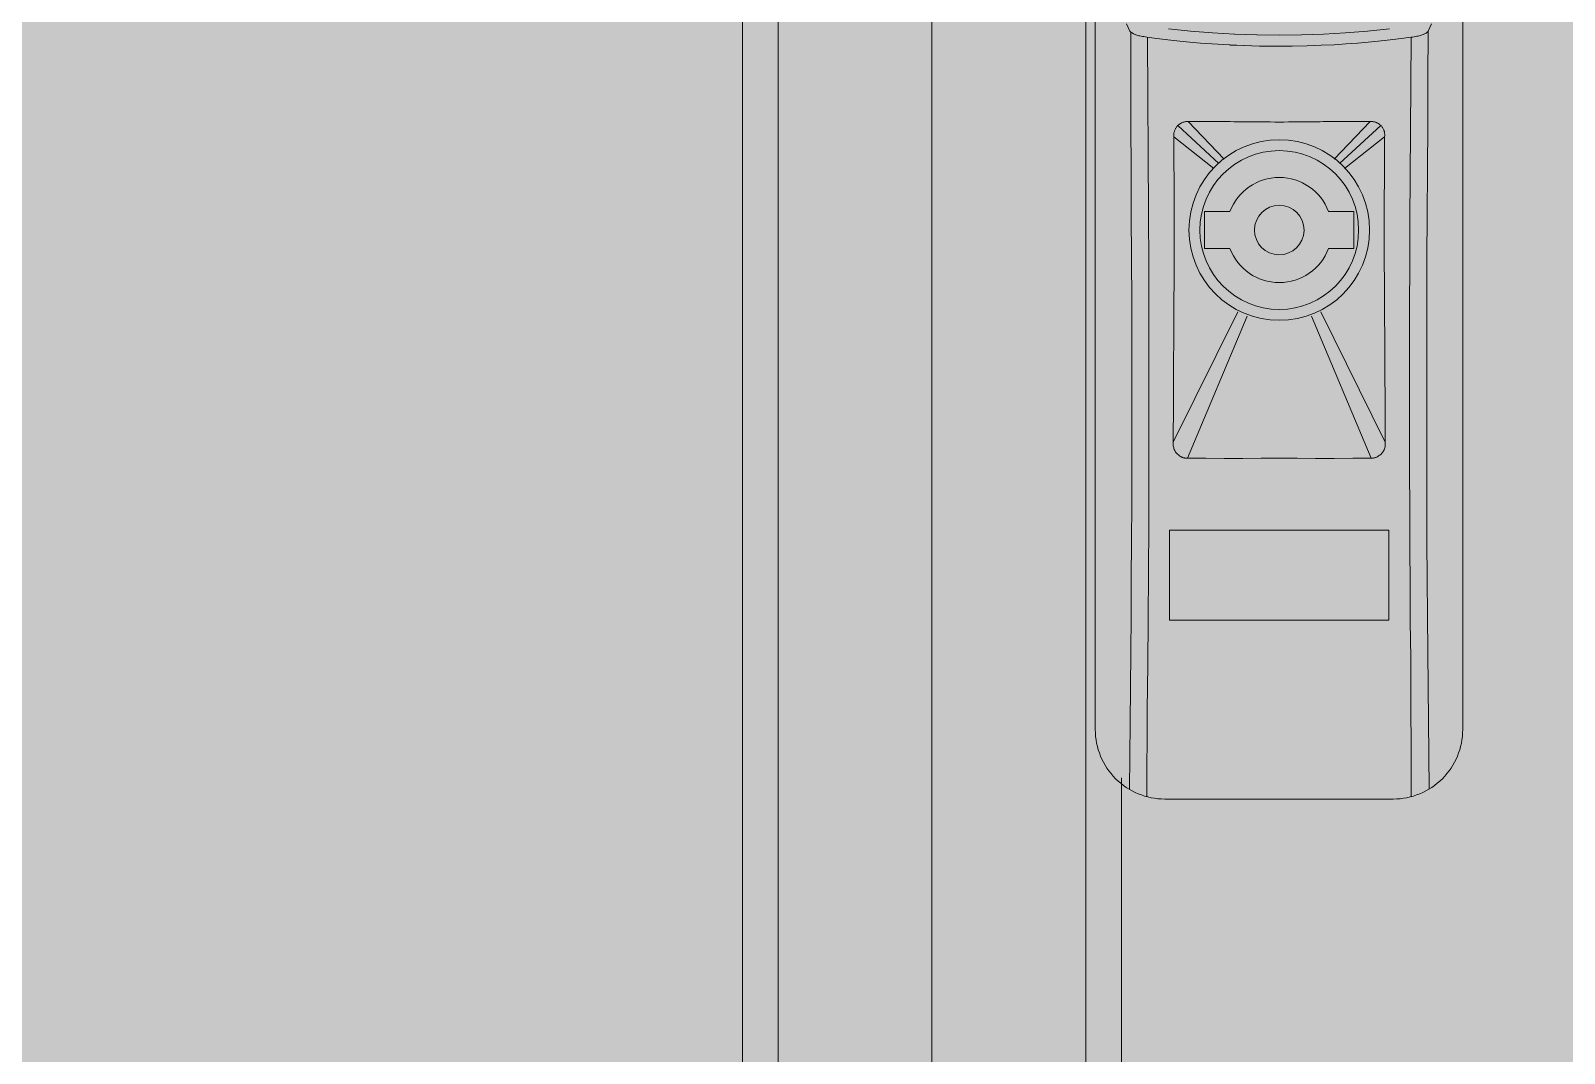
# Model space of a CAD drawing. Header units: millimetres. Extents: x 6914 to 9858, y -2771 to -210.
# Drawn here: x 8930.4 to 9085, y -1521 to -1417.9 of the extents above; entities that cross this region are included whole.
import ezdxf

# ---------------------------------------------------------------- set-up
doc = ezdxf.new("R2010")
doc.units = ezdxf.units.MM
doc.layers.get('0').update_dxf_attribs({"lineweight": 9})
doc.layers.add('THICK', color=7, linetype='Continuous', lineweight=13)
doc.layers.add('Штриховка шкафов', color=7, linetype='Continuous', lineweight=9)

# ---------------------------------------------------------------- blocks, each defined once
blk = doc.blocks.new('Из_буфера26433')
at = {"ltscale": 100}
h = blk.add_hatch(color=251, dxfattribs=at)
edge = h.paths.add_edge_path()
edge.add_arc((-276.54, -1111.08), 7, 180, 270, ccw=False)
edge.add_line((-283.54, -1111.08), (-283.54, -849.57))
edge.add_arc((-276.54, -849.57), 7, 90, 180, ccw=False)
edge.add_line((-276.54, -842.57), (-253.51, -842.57))
edge.add_arc((-253.51, -849.57), 7, 0, 90, ccw=False)
edge.add_line((-246.51, -849.57), (-246.51, -1111.08))
edge.add_arc((-253.51, -1111.08), 7, 270, 360, ccw=False)
edge.add_line((-253.51, -1118.08), (-276.54, -1118.08))
for p, q in [((-272.53, -1062.6), (-272.53, -1058.9)), ((-257.47, -1058.9), (-257.47, -1062.6))]:
    blk.add_line(p, q, dxfattribs=at)
blk.add_lwpolyline([(-276.54, -1118.08, -0.414214), (-283.54, -1111.08), (-283.54, -849.57, -0.414214), (-276.54, -842.57), (-253.51, -842.57, -0.414214), (-246.51, -849.57), (-246.51, -1111.08, -0.414214), (-253.51, -1118.08)], format="xyb", close=True, dxfattribs=at)
blk.add_lwpolyline([(-276.06, -1090.99), (-253.96, -1090.99), (-253.96, -1100.07), (-276.06, -1100.07)], close=True, dxfattribs=at)
blk.add_circle((-265, -1060.75), 9.1, dxfattribs=at)
at = {"layer": 'THICK'}
for p, q in [((-284.5, -1.8), (-284.5, -1964.2)), ((-280.41, -1039.98), (-280.07, -1040.7)), ((-249.64, -1039.99), (-249.98, -1040.71)), ((-280.07, -1040.7), (-280.05, -1040.72)), ((-280.05, -1040.72), (-280.03, -1040.74)), ((-280.03, -1040.74), (-280.01, -1040.77)), ((-280.01, -1040.77), (-279.99, -1040.79)), ((-279.99, -1040.79), (-279.96, -1040.82)), ((-279.96, -1040.82), (-279.96, -1050.13)), ((-279.96, -1040.82), (-279.92, -1040.85)), ((-279.92, -1040.85), (-279.88, -1040.87)), ((-279.88, -1040.87), (-279.84, -1040.9)), ((-279.84, -1040.9), (-279.79, -1040.93)), ((-279.79, -1040.93), (-279.74, -1040.96)), ((-279.74, -1040.96), (-279.68, -1040.99)), ((-279.68, -1040.99), (-279.61, -1041.02)), ((-279.61, -1041.02), (-279.53, -1041.05)), ((-279.53, -1041.05), (-279.45, -1041.08)), ((-279.45, -1041.08), (-279.36, -1041.11)), ((-279.36, -1041.11), (-279.26, -1041.14)), ((-279.26, -1041.14), (-279.16, -1041.17)), ((-279.16, -1041.17), (-279.04, -1041.2)), ((-279.04, -1041.2), (-278.92, -1041.22)), ((-278.92, -1041.22), (-278.78, -1041.25)), ((-278.78, -1041.25), (-278.64, -1041.27)), ((-278.64, -1041.27), (-278.49, -1041.3)), ((-278.49, -1041.3), (-278.33, -1041.32)), ((-278.33, -1041.32), (-277.6, -1041.41)), ((-278.28, -1041.32), (-278.24, -1047.32)), ((-277.6, -1041.41), (-276.8, -1041.51)), ((-276.8, -1041.51), (-275.94, -1041.61)), ((-273.94, -1040.7), (-276.15, -1040.47)), ((-275.94, -1041.61), (-275.01, -1041.71)), ((-275.01, -1041.71), (-274.01, -1041.81)), ((-274.01, -1041.81), (-272.94, -1041.91)), ((-271.72, -1040.88), (-273.94, -1040.7)), ((-269.5, -1041.01), (-271.72, -1040.88)), ((-267.27, -1041.09), (-269.5, -1041.01)), ((-269.46, -1041.02), (-267.23, -1041.1)), ((-267.23, -1041.1), (-265, -1041.12)), ((-265, -1041.12), (-262.77, -1041.1)), ((-262.77, -1041.1), (-260.54, -1041.02)), ((-260.54, -1041.02), (-258.32, -1040.89)), ((-258.32, -1040.89), (-256.1, -1040.71)), ((-256.04, -1041.82), (-257.11, -1041.92)), ((-256.1, -1040.71), (-253.89, -1040.48)), ((-255.04, -1041.72), (-256.04, -1041.82)), ((-254.11, -1041.62), (-255.04, -1041.72)), ((-253.24, -1041.52), (-254.11, -1041.62)), ((-252.45, -1041.42), (-253.24, -1041.52)), ((-251.72, -1041.32), (-252.45, -1041.42)), ((-251.72, -1041.32), (-251.75, -1046.07)), ((-251.56, -1041.31), (-251.72, -1041.32)), ((-251.4, -1041.28), (-251.56, -1041.31)), ((-251.26, -1041.26), (-251.4, -1041.28)), ((-251.13, -1041.23), (-251.26, -1041.26)), ((-251, -1041.21), (-251.13, -1041.23)), ((-250.89, -1041.18), (-251, -1041.21)), ((-250.78, -1041.15), (-250.89, -1041.18)), ((-250.68, -1041.12), (-250.78, -1041.15)), ((-250.59, -1041.09), (-250.68, -1041.12)), ((-250.51, -1041.06), (-250.59, -1041.09)), ((-250.44, -1041.03), (-250.51, -1041.06)), ((-250.37, -1041), (-250.44, -1041.03)), ((-250.31, -1040.97), (-250.37, -1041)), ((-250.25, -1040.94), (-250.31, -1040.97)), ((-250.2, -1040.91), (-250.25, -1040.94)), ((-250.16, -1040.88), (-250.2, -1040.91)), ((-250.12, -1040.86), (-250.16, -1040.88)), ((-250.09, -1040.83), (-250.12, -1040.86)), ((-250.06, -1040.8), (-250.09, -1040.83)), ((-250.03, -1040.78), (-250.06, -1040.8)), ((-250.01, -1040.75), (-250.03, -1040.78)), ((-249.98, -1040.71), (-250.01, -1045.46)), ((-249.99, -1040.73), (-250.01, -1040.75)), ((-249.98, -1040.71), (-249.99, -1040.73)), ((-272.94, -1041.91), (-271.8, -1041.99)), ((-271.8, -1041.99), (-270.58, -1042.07)), ((-270.58, -1042.07), (-269.28, -1042.13)), ((-268.54, -1042.17), (-269.98, -1042.11)), ((-269.28, -1042.13), (-267.87, -1042.19)), ((-267, -1042.22), (-268.54, -1042.17)), ((-265.37, -1042.24), (-267, -1042.22)), ((-263.71, -1042.23), (-265.37, -1042.24)), ((-262.17, -1042.2), (-263.71, -1042.23)), ((-260.77, -1042.14), (-262.17, -1042.2)), ((-259.46, -1042.08), (-260.77, -1042.14)), ((-258.25, -1042), (-259.46, -1042.08)), ((-257.11, -1041.92), (-258.25, -1042)), ((-251.75, -1046.07), (-251.78, -1050.73)), ((-250.01, -1045.46), (-250.04, -1050.13)), ((-278.24, -1047.32), (-278.21, -1053.19)), ((-279.96, -1050.13), (-279.93, -1054.71)), ((-275.63, -1051.09), (-275.62, -1051.02)), ((-275.63, -1051.15), (-275.63, -1051.09)), ((-275.62, -1051.02), (-275.61, -1050.95)), ((-275.61, -1050.95), (-275.59, -1050.89)), ((-275.59, -1050.89), (-275.57, -1050.82)), ((-275.57, -1050.82), (-275.55, -1050.75)), ((-275.55, -1050.75), (-275.53, -1050.69)), ((-275.53, -1050.69), (-275.5, -1050.63)), ((-275.5, -1050.63), (-275.47, -1050.56)), ((-275.47, -1050.56), (-275.44, -1050.5)), ((-275.44, -1050.5), (-275.4, -1050.45)), ((-275.4, -1050.45), (-275.36, -1050.39)), ((-275.36, -1050.39), (-275.32, -1050.33)), ((-275.32, -1050.33), (-275.28, -1050.28)), ((-275.28, -1050.28), (-275.23, -1050.23)), ((-275.23, -1050.23), (-275.19, -1050.19)), ((-271.08, -1054.04), (-275.23, -1050.23)), ((-275.19, -1050.19), (-275.15, -1050.15)), ((-275.15, -1050.15), (-275.1, -1050.11)), ((-275.1, -1050.11), (-275.05, -1050.08)), ((-275.05, -1050.08), (-275, -1050.04)), ((-275, -1050.04), (-274.95, -1050.01)), ((-274.95, -1050.01), (-274.89, -1049.98)), ((-274.89, -1049.98), (-274.84, -1049.95)), ((-274.84, -1049.95), (-274.78, -1049.93)), ((-274.78, -1049.93), (-274.72, -1049.9)), ((-274.72, -1049.9), (-274.66, -1049.88)), ((-274.66, -1049.88), (-274.6, -1049.87)), ((-274.6, -1049.87), (-274.55, -1049.85)), ((-274.55, -1049.85), (-274.49, -1049.84)), ((-274.49, -1049.84), (-274.43, -1049.83)), ((-274.43, -1049.83), (-274.36, -1049.82)), ((-274.36, -1049.82), (-274.3, -1049.82)), ((-274.3, -1049.82), (-274.24, -1049.82)), ((-274.24, -1049.82), (-274.18, -1049.82)), ((-274.18, -1049.82), (-273.49, -1049.82)), ((-270.55, -1053.62), (-274.18, -1049.82)), ((-273.49, -1049.82), (-272.81, -1049.83)), ((-272.81, -1049.83), (-272.16, -1049.83)), ((-272.16, -1049.83), (-271.52, -1049.83)), ((-271.52, -1049.83), (-270.9, -1049.83)), ((-270.9, -1049.83), (-270.3, -1049.83)), ((-270.46, -1049.83), (-270.41, -1049.83)), ((-270.41, -1049.83), (-270.05, -1049.83)), ((-270.05, -1049.83), (-269.96, -1049.83)), ((-269.96, -1049.83), (-269.59, -1049.84)), ((-269.59, -1049.84), (-269.46, -1049.84)), ((-269.46, -1049.84), (-269.13, -1049.84)), ((-269.13, -1049.84), (-268.91, -1049.84)), ((-268.91, -1049.84), (-268.68, -1049.84)), ((-268.68, -1049.84), (-268.26, -1049.85)), ((-268.26, -1049.85), (-268.22, -1049.85)), ((-268.22, -1049.85), (-267.76, -1049.85)), ((-267.76, -1049.85), (-267.42, -1049.85)), ((-267.42, -1049.85), (-267.3, -1049.85)), ((-267.3, -1049.85), (-266.84, -1049.86)), ((-266.84, -1049.86), (-266.38, -1049.86)), ((-266.38, -1049.86), (-266.06, -1049.86)), ((-266.06, -1049.86), (-265.92, -1049.86)), ((-265.92, -1049.86), (-265.46, -1049.87)), ((-265.46, -1049.87), (-265, -1049.87)), ((-265, -1049.87), (-264.54, -1049.87)), ((-264.54, -1049.87), (-264.08, -1049.86)), ((-264.08, -1049.86), (-263.99, -1049.86)), ((-263.99, -1049.86), (-263.62, -1049.86)), ((-263.62, -1049.86), (-263.16, -1049.86)), ((-263.16, -1049.86), (-262.7, -1049.85)), ((-262.7, -1049.85), (-262.62, -1049.85)), ((-262.62, -1049.85), (-262.24, -1049.85)), ((-262.24, -1049.85), (-261.79, -1049.84)), ((-261.79, -1049.84), (-261.33, -1049.84)), ((-261.33, -1049.84), (-261.14, -1049.84)), ((-261.14, -1049.84), (-260.87, -1049.84)), ((-260.87, -1049.84), (-260.58, -1049.83)), ((-260.58, -1049.83), (-260.41, -1049.83)), ((-260.41, -1049.83), (-260.08, -1049.83)), ((-260.08, -1049.83), (-259.95, -1049.83)), ((-259.95, -1049.83), (-259.63, -1049.83)), ((-259.63, -1049.83), (-259.54, -1049.83)), ((-259.52, -1049.83), (-258.82, -1049.83)), ((-259.45, -1053.62), (-255.82, -1049.82)), ((-258.92, -1054.04), (-254.76, -1050.22)), ((-258.82, -1049.83), (-258.15, -1049.83)), ((-258.15, -1049.83), (-257.52, -1049.83)), ((-257.52, -1049.83), (-256.92, -1049.82)), ((-256.92, -1049.82), (-256.35, -1049.82)), ((-256.35, -1049.82), (-255.82, -1049.82)), ((-255.82, -1049.82), (-255.76, -1049.82)), ((-255.76, -1049.82), (-255.69, -1049.82)), ((-255.69, -1049.82), (-255.63, -1049.82)), ((-255.63, -1049.82), (-255.57, -1049.83)), ((-255.57, -1049.83), (-255.51, -1049.84)), ((-255.51, -1049.84), (-255.45, -1049.85)), ((-255.45, -1049.85), (-255.39, -1049.86)), ((-255.39, -1049.86), (-255.33, -1049.88)), ((-255.33, -1049.88), (-255.27, -1049.9)), ((-255.27, -1049.9), (-255.21, -1049.92)), ((-255.21, -1049.92), (-255.16, -1049.94)), ((-255.16, -1049.94), (-255.1, -1049.97)), ((-255.1, -1049.97), (-255.05, -1050)), ((-255.05, -1050), (-254.99, -1050.03)), ((-254.99, -1050.03), (-254.94, -1050.07)), ((-254.94, -1050.07), (-254.89, -1050.1)), ((-254.89, -1050.1), (-254.85, -1050.14)), ((-254.85, -1050.14), (-254.8, -1050.18)), ((-254.8, -1050.18), (-254.76, -1050.22)), ((-254.76, -1050.22), (-254.71, -1050.27)), ((-254.71, -1050.27), (-254.67, -1050.32)), ((-254.67, -1050.32), (-254.63, -1050.38)), ((-254.63, -1050.38), (-254.59, -1050.43)), ((-254.59, -1050.43), (-254.55, -1050.49)), ((-254.55, -1050.49), (-254.52, -1050.55)), ((-254.52, -1050.55), (-254.49, -1050.61)), ((-254.49, -1050.61), (-254.47, -1050.68)), ((-254.47, -1050.68), (-254.44, -1050.74)), ((-254.44, -1050.74), (-254.42, -1050.81)), ((-254.42, -1050.81), (-254.4, -1050.87)), ((-254.4, -1050.87), (-254.39, -1050.94)), ((-254.39, -1050.94), (-254.38, -1051.01)), ((-254.38, -1051.01), (-254.37, -1051.08)), ((-254.37, -1051.08), (-254.37, -1051.15)), ((-251.78, -1050.73), (-251.8, -1055.31)), ((-250.04, -1050.13), (-250.07, -1054.71)), ((-275.63, -1051.22), (-275.63, -1051.15)), ((-275.63, -1051.28), (-275.63, -1051.22)), ((-275.62, -1051.35), (-275.63, -1051.28)), ((-275.62, -1052.78), (-275.62, -1051.35)), ((-271.58, -1054.54), (-275.62, -1051.35)), ((-258.42, -1054.54), (-254.38, -1051.35)), ((-254.38, -1051.35), (-254.39, -1053.03)), ((-254.37, -1051.28), (-254.38, -1051.35)), ((-254.37, -1051.15), (-254.37, -1051.22)), ((-254.37, -1051.22), (-254.37, -1051.28)), ((-278.21, -1053.19), (-278.18, -1058.91)), ((-275.61, -1054.18), (-275.62, -1052.78)), ((-275.6, -1055.54), (-275.61, -1054.18)), ((-254.39, -1053.03), (-254.39, -1054.58)), ((-279.93, -1054.71), (-279.91, -1059.21)), ((-275.6, -1056.86), (-275.6, -1055.54)), ((-254.39, -1054.58), (-254.4, -1056)), ((-251.8, -1055.31), (-251.83, -1059.8)), ((-250.07, -1054.71), (-250.09, -1059.21)), ((-275.59, -1058.16), (-275.6, -1056.86)), ((-254.4, -1056), (-254.41, -1057.31)), ((-275.59, -1059.42), (-275.59, -1058.16)), ((-254.41, -1057.31), (-254.41, -1058.52)), ((-254.41, -1058.52), (-254.41, -1060.65)), ((-279.91, -1059.21), (-279.89, -1063.62)), ((-278.18, -1058.91), (-278.16, -1064.5)), ((-275.59, -1060.65), (-275.59, -1059.42)), ((-269.97, -1058.9), (-272.53, -1058.9)), ((-260.03, -1058.9), (-257.47, -1058.9)), ((-251.83, -1059.8), (-251.84, -1064.2)), ((-250.09, -1059.21), (-250.11, -1063.61)), ((-275.59, -1063), (-275.59, -1060.65)), ((-254.41, -1060.65), (-254.41, -1062.36)), ((-275.6, -1065.54), (-275.59, -1063)), ((-269.97, -1062.6), (-272.53, -1062.6)), ((-260.03, -1062.6), (-257.47, -1062.6)), ((-254.41, -1062.36), (-254.41, -1064.09)), ((-279.89, -1063.62), (-279.87, -1067.94)), ((-278.16, -1064.5), (-278.14, -1069.94)), ((-254.41, -1064.09), (-254.4, -1065.86)), ((-251.84, -1064.2), (-251.86, -1068.52)), ((-250.11, -1063.61), (-250.13, -1067.93)), ((-275.61, -1068.31), (-275.6, -1065.54)), ((-254.4, -1065.86), (-254.39, -1067.66)), ((-279.87, -1067.94), (-279.86, -1072.17)), ((-254.39, -1067.66), (-254.38, -1069.52)), ((-250.13, -1067.93), (-250.14, -1072.17)), ((-269.18, -1069), (-275.68, -1082.11)), ((-275.63, -1071.32), (-275.61, -1068.31)), ((-268.24, -1069.42), (-274.25, -1083.75)), ((-261.76, -1069.42), (-255.75, -1083.75)), ((-260.82, -1069), (-254.32, -1082.11)), ((-254.38, -1069.52), (-254.37, -1071.44)), ((-251.86, -1068.52), (-251.87, -1072.75)), ((-278.14, -1069.94), (-278.13, -1075.25)), ((-279.86, -1072.17), (-279.86, -1076.32)), ((-275.65, -1074.59), (-275.63, -1071.32)), ((-254.37, -1071.44), (-254.36, -1073.44)), ((-251.87, -1072.75), (-251.87, -1076.9)), ((-250.14, -1072.17), (-250.14, -1076.32)), ((-254.36, -1073.44), (-254.35, -1075.5)), ((-278.13, -1075.25), (-278.13, -1080.43)), ((-275.67, -1078.18), (-275.65, -1074.59)), ((-254.35, -1075.5), (-254.34, -1077.63)), ((-279.86, -1076.32), (-279.86, -1080.4)), ((-251.87, -1076.9), (-251.87, -1080.96)), ((-250.14, -1076.32), (-250.14, -1080.39)), ((-275.68, -1082.11), (-275.67, -1078.18)), ((-254.34, -1077.63), (-254.33, -1079.84)), ((-279.86, -1080.4), (-279.86, -1084.39)), ((-278.13, -1080.43), (-278.14, -1085.49)), ((-254.33, -1079.84), (-254.32, -1082.11)), ((-250.14, -1080.39), (-250.14, -1084.38)), ((-251.87, -1080.96), (-251.86, -1084.96)), ((-275.69, -1082.21), (-275.68, -1082.11)), ((-275.69, -1082.3), (-275.69, -1082.21)), ((-275.69, -1082.4), (-275.69, -1082.3)), ((-275.68, -1082.49), (-275.69, -1082.4)), ((-275.67, -1082.59), (-275.68, -1082.49)), ((-275.64, -1082.68), (-275.67, -1082.59)), ((-275.62, -1082.78), (-275.64, -1082.68)), ((-275.58, -1082.87), (-275.62, -1082.78)), ((-275.54, -1082.95), (-275.58, -1082.87)), ((-275.49, -1083.04), (-275.54, -1082.95)), ((-275.44, -1083.12), (-275.49, -1083.04)), ((-275.38, -1083.2), (-275.44, -1083.12)), ((-275.31, -1083.27), (-275.38, -1083.2)), ((-275.25, -1083.34), (-275.31, -1083.27)), ((-275.17, -1083.41), (-275.25, -1083.34)), ((-275.09, -1083.47), (-275.17, -1083.41)), ((-275.01, -1083.52), (-275.09, -1083.47)), ((-274.93, -1083.57), (-275.01, -1083.52)), ((-274.85, -1083.62), (-274.93, -1083.57)), ((-255.07, -1083.57), (-255.15, -1083.62)), ((-254.98, -1083.51), (-255.07, -1083.57)), ((-254.9, -1083.45), (-254.98, -1083.51)), ((-254.81, -1083.39), (-254.9, -1083.45)), ((-254.74, -1083.32), (-254.81, -1083.39)), ((-254.67, -1083.25), (-254.74, -1083.32)), ((-254.6, -1083.17), (-254.67, -1083.25)), ((-254.54, -1083.08), (-254.6, -1083.17)), ((-254.49, -1082.99), (-254.54, -1083.08)), ((-254.44, -1082.9), (-254.49, -1082.99)), ((-254.4, -1082.81), (-254.44, -1082.9)), ((-254.37, -1082.71), (-254.4, -1082.81)), ((-254.34, -1082.61), (-254.37, -1082.71)), ((-254.32, -1082.51), (-254.34, -1082.61)), ((-254.32, -1082.11), (-254.31, -1082.21)), ((-254.31, -1082.41), (-254.32, -1082.51)), ((-254.31, -1082.21), (-254.31, -1082.31)), ((-254.31, -1082.31), (-254.31, -1082.41)), ((-279.86, -1084.39), (-279.87, -1088.31)), ((-274.79, -1083.65), (-274.85, -1083.62)), ((-274.74, -1083.67), (-274.79, -1083.65)), ((-274.68, -1083.69), (-274.74, -1083.67)), ((-274.62, -1083.7), (-274.68, -1083.69)), ((-274.56, -1083.72), (-274.62, -1083.7)), ((-274.5, -1083.73), (-274.56, -1083.72)), ((-274.44, -1083.74), (-274.5, -1083.73)), ((-274.38, -1083.74), (-274.44, -1083.74)), ((-274.31, -1083.75), (-274.38, -1083.74)), ((-274.25, -1083.75), (-274.31, -1083.75)), ((-272.41, -1083.75), (-274.25, -1083.75)), ((-270.55, -1083.76), (-272.41, -1083.75)), ((-268.67, -1083.76), (-270.55, -1083.76)), ((-266.82, -1083.75), (-268.67, -1083.76)), ((-265, -1083.75), (-266.82, -1083.75)), ((-263.18, -1083.75), (-265, -1083.75)), ((-261.33, -1083.76), (-263.18, -1083.75)), ((-259.45, -1083.76), (-261.33, -1083.76)), ((-257.59, -1083.75), (-259.45, -1083.76)), ((-255.75, -1083.75), (-257.59, -1083.75)), ((-255.69, -1083.75), (-255.75, -1083.75)), ((-255.63, -1083.75), (-255.69, -1083.75)), ((-255.58, -1083.74), (-255.63, -1083.75)), ((-255.52, -1083.73), (-255.58, -1083.74)), ((-255.47, -1083.72), (-255.52, -1083.73)), ((-255.41, -1083.71), (-255.47, -1083.72)), ((-255.36, -1083.7), (-255.41, -1083.71)), ((-255.31, -1083.68), (-255.36, -1083.7)), ((-255.25, -1083.66), (-255.31, -1083.68)), ((-255.2, -1083.64), (-255.25, -1083.66)), ((-255.15, -1083.62), (-255.2, -1083.64)), ((-251.86, -1084.96), (-251.85, -1088.87)), ((-250.14, -1084.38), (-250.13, -1088.3)), ((-278.14, -1085.49), (-278.15, -1090.42)), ((-279.87, -1088.31), (-279.89, -1092.15)), ((-251.85, -1088.87), (-251.83, -1092.72)), ((-250.13, -1088.3), (-250.11, -1092.15)), ((-278.15, -1090.42), (-278.18, -1095.24)), ((-279.89, -1092.15), (-279.91, -1095.93)), ((-251.83, -1092.72), (-251.81, -1096.49)), ((-250.11, -1092.15), (-250.09, -1095.92)), ((-279.91, -1095.93), (-279.93, -1099.64)), ((-278.18, -1095.24), (-278.21, -1099.96)), ((-250.09, -1095.92), (-250.07, -1099.63)), ((-251.81, -1096.49), (-251.79, -1100.2)), ((-279.93, -1099.64), (-279.96, -1103.29)), ((-278.21, -1099.96), (-278.25, -1104.57)), ((-251.79, -1100.2), (-251.75, -1103.85)), ((-250.07, -1099.63), (-250.04, -1103.28)), ((-279.96, -1103.29), (-280, -1106.87)), ((-250.04, -1103.28), (-249.88, -1117.07)), ((-278.25, -1104.57), (-278.3, -1109.08)), ((-251.75, -1103.85), (-251.72, -1117.85)), ((-280, -1106.87), (-280.04, -1110.39)), ((-278.3, -1109.08), (-278.36, -1117.84)), ((-280.04, -1110.39), (-280.08, -1117.12)), ((-280.9, -1115.96), (-280.9, -1962.4))]:
    blk.add_line(p, q, dxfattribs=at)
for radius, start, end in [(8, 90, 270), (8, 270, 90), (5.3, 90, 159.5704), (5.3, 20.4296, 90), (2.5, 0, 180), (2.5, 180, 358.8116), (2.5, 358.8116, 0), (5.3, 200.4296, 270), (5.3, 270, 339.5704)]:
    blk.add_arc((-265, -1060.75), radius, start, end, dxfattribs=at)
blk = doc.blocks.new('Из_буфера7504')
at = {"layer": 'Штриховка шкафов', "true_color": 0xc5c7c4}
blk.add_hatch(color=9, dxfattribs=at).paths.add_polyline_path([(-300, 2000), (300, 2000), (300, 0), (-300, 0)])
at = {"ltscale": 100}
blk.add_lwpolyline([(-300, 2000), (300, 2000), (300, 0), (-300, 0)], close=True, dxfattribs=at)
blk.add_blockref('Из_буфера26433', (0, 1983), dxfattribs=at)
blk = doc.blocks.new('NSYSFD204')
at = {"layer": 'THICK'}
for p, q in [((184.5, -1.8), (184.5, -1964.2)), ((180.9, -3.6), (180.9, -1962.4))]:
    blk.add_line(p, q, dxfattribs=at)
blk = doc.blocks.new('Из_буфера4442')
at = {"layer": 'Штриховка шкафов', "true_color": 0xc5c7c4}
blk.add_hatch(color=9, dxfattribs=at).paths.add_polyline_path([(-200, 2000), (200, 2000), (200, 0), (-200, 0)])
at = {"ltscale": 20}
blk.add_lwpolyline([(-200, 2000), (200, 2000), (200, 0), (-200, 0)], close=True, dxfattribs=at)
blk.add_blockref('NSYSFD204', (0, 1983), dxfattribs=at)

msp = doc.modelspace()

# ---------------------------------------------------------------- block references
at = {"ltscale": 40}
msp.add_blockref('Из_буфера4442', (8821.23, -2360.26), dxfattribs=at)
msp.add_blockref('Из_буфера7504', (9321.23, -2360.26))

doc.saveas('drawing.dxf')
